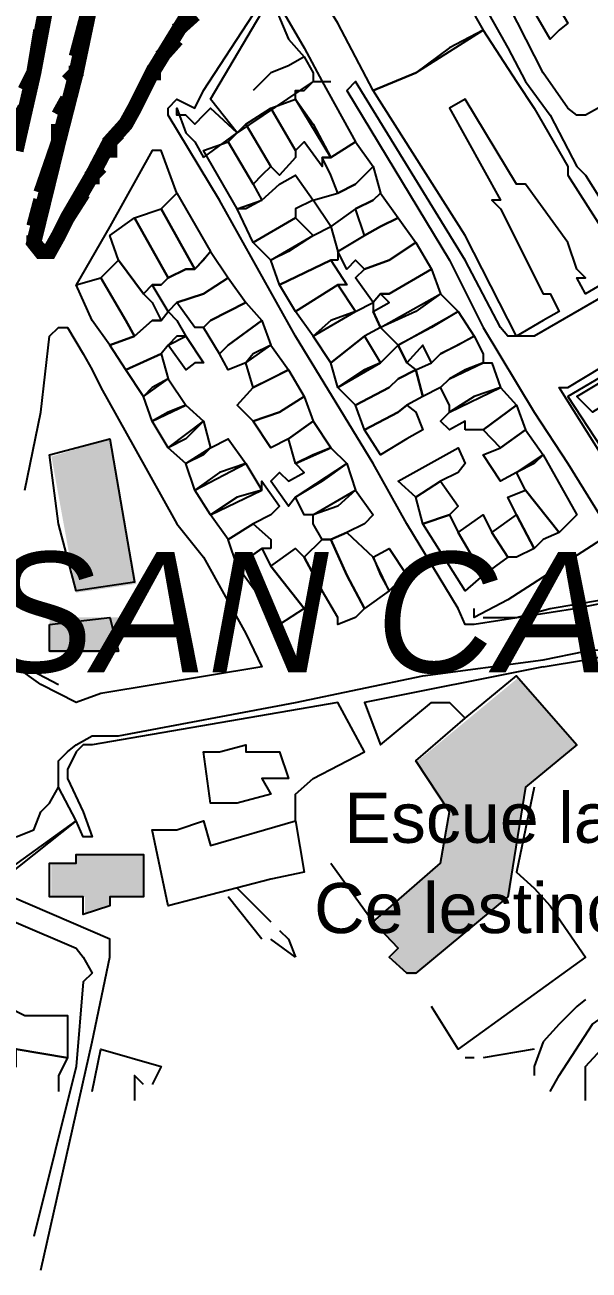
# Model space of a CAD drawing. Header units: millimetres. Extents: x -3588 to 75209, y -3737 to 38254.
# Drawn here: x 3750.2 to 3840.2, y 19997 to 20195.7 of the extents above; entities that cross this region are included whole.
import ezdxf

# ---------------------------------------------------------------- set-up
doc = ezdxf.new("R2010")
doc.units = ezdxf.units.MM
for name, color, linetype in [('H', 250, 'Continuous'), ('P', 253, 'Continuous'), ('T', 7, 'Continuous')]:
    doc.layers.add(name, color=color, linetype=linetype)

msp = doc.modelspace()

# ---------------------------------------------------------------- hatches: boundary and pattern name
at = {"layer": 'H', "linetype": 'Continuous'}
for points in [[(3758.381, 20105.076), (3754.428, 20126.809), (3763.742, 20129.626), (3767.983, 20106.484), (3758.381, 20105.076), (3758.381, 20105.076)], [(3754.14, 20095.474), (3765.151, 20095.474), (3765.151, 20101.123), (3754.14, 20101.123), (3754.14, 20095.474)], [(3812.586, 20044.102), (3811.161, 20044.102), (3808.633, 20046.919), (3809.753, 20048.327), (3805.8, 20052.28), (3816.539, 20061.882), (3817.947, 20070.076), (3812.586, 20077.966), (3820.763, 20084.751), (3828.957, 20091.521), (3838.272, 20080.798), (3830.078, 20074.013), (3827.533, 20056.521), (3812.586, 20044.102), (3812.586, 20044.102)], [(3759.789, 20053.688), (3759.789, 20056.521), (3754.428, 20056.521), (3754.428, 20061.882), (3758.381, 20061.882), (3758.381, 20063.29), (3763.742, 20063.29), (3769.104, 20063.29), (3769.104, 20056.521), (3763.742, 20056.521), (3763.742, 20055.112), (3759.789, 20053.688), (3759.789, 20053.688)]]:
    msp.add_hatch(color=256, dxfattribs=at).paths.add_polyline_path(points)

# ---------------------------------------------------------------- linework, layer by layer
at = {"layer": 'P'}
for points in [[(3827.261, 20259.768), (3824.716, 20258.36), (3820.475, 20254.407), (3815.114, 20249.045), (3808.345, 20242.26), (3804.392, 20238.035), (3800.151, 20232.674), (3794.789, 20227.296), (3788.02, 20216.286), (3781.25, 20205.563), (3770.512, 20188.071), (3767.695, 20182.422), (3760.926, 20171.699)], [(3817.947, 20192.024), (3812.586, 20188.071), (3805.8, 20185.239), (3800.151, 20195.961), (3793.381, 20206.972), (3811.161, 20216.286), (3823.308, 20194.841), (3817.947, 20192.024)], [(3861.125, 20195.961), (3861.125, 20194.841), (3861.125, 20193.433), (3851.811, 20188.071), (3839.68, 20181.286), (3838.272, 20181.286), (3836.863, 20182.422), (3832.91, 20188.071), (3824.716, 20204.155)], [(3835.439, 20194.841), (3834.031, 20193.433), (3828.669, 20202.747), (3830.078, 20204.155), (3831.486, 20201.61), (3832.91, 20202.747), (3836.863, 20195.961), (3835.439, 20194.841)], [(3748.779, 20175.636), (3751.611, 20188.071), (3754.14, 20201.61)], [(3789.428, 20201.61), (3790.837, 20198.794), (3794.789, 20192.024), (3797.622, 20186.647), (3799.03, 20186.647)], [(3821.9, 20201.61), (3827.261, 20192.024), (3830.078, 20186.647), (3834.031, 20181.286), (3838.272, 20173.108), (3839.68, 20171.699), (3846.449, 20160.961)], [(3755.564, 20162.097), (3754.14, 20159.553), (3752.732, 20159.553), (3751.611, 20160.961), (3755.564, 20177.061), (3758.381, 20188.071), (3760.926, 20200.202)], [(3794.789, 20190.6), (3796.214, 20188.071), (3796.214, 20186.647), (3784.067, 20178.469), (3779.826, 20183.83), (3789.428, 20200.202), (3792.261, 20193.433), (3794.789, 20190.6)], [(3845.041, 20103.94), (3838.272, 20102.531), (3821.9, 20099.987), (3820.475, 20099.987), (3819.355, 20102.531), (3811.161, 20116.087), (3805.8, 20125.673), (3793.381, 20145.998), (3781.25, 20167.747), (3773.056, 20181.286), (3773.056, 20182.422), (3774.465, 20183.83), (3777.297, 20182.422), (3778.706, 20185.239), (3786.612, 20197.385)], [(3828.669, 20186.647), (3831.486, 20182.422), (3836.863, 20173.108), (3836.863, 20171.699), (3846.449, 20156.736), (3839.68, 20152.783), (3838.272, 20155.312), (3839.68, 20155.312), (3838.272, 20156.736), (3836.863, 20160.961), (3830.078, 20170.275), (3828.669, 20170.275), (3820.475, 20183.83), (3817.947, 20182.422), (3826.125, 20167.747), (3824.716, 20167.747), (3826.125, 20166.322), (3832.91, 20152.783), (3834.031, 20152.783), (3835.439, 20149.95), (3832.91, 20148.542), (3828.669, 20145.998), (3820.475, 20162.097), (3805.8, 20185.239), (3812.586, 20188.071), (3823.308, 20194.841), (3828.669, 20186.647)], [(3794.789, 20190.6), (3792.261, 20189.192), (3789.428, 20188.071), (3786.612, 20185.239)], [(3794.789, 20185.239), (3796.214, 20186.647), (3797.622, 20186.647), (3802.983, 20177.061), (3799.03, 20174.516), (3793.381, 20183.83), (3793.381, 20185.239), (3794.789, 20185.239)], [(3847.586, 20155.312), (3831.486, 20145.998), (3830.078, 20145.998), (3828.669, 20145.998), (3827.261, 20145.998), (3826.125, 20147.422), (3820.475, 20158.144), (3802.983, 20186.647), (3801.575, 20185.239), (3817.947, 20158.144), (3823.308, 20147.422), (3831.486, 20133.867), (3836.863, 20125.673), (3843.633, 20114.662)], [(3796.214, 20179.877), (3799.03, 20174.516), (3797.622, 20174.516), (3797.622, 20173.108), (3794.789, 20177.061), (3793.381, 20175.636), (3789.428, 20182.422), (3793.381, 20183.83), (3796.214, 20179.877)], [(3778.706, 20174.516), (3784.067, 20178.469), (3779.826, 20182.422), (3778.706, 20181.286), (3777.297, 20179.877), (3775.889, 20181.286), (3774.465, 20181.286), (3774.465, 20182.422), (3775.889, 20178.469), (3777.297, 20177.061), (3778.706, 20174.516)], [(3793.381, 20175.636), (3793.381, 20174.516), (3790.837, 20171.699), (3789.428, 20173.108), (3785.475, 20179.877), (3789.428, 20182.422), (3793.381, 20175.636)], [(3788.02, 20171.699), (3786.612, 20170.275), (3782.659, 20177.061), (3785.475, 20179.877), (3789.428, 20173.108), (3788.02, 20171.699)], [(3785.475, 20166.322), (3784.067, 20166.322), (3778.706, 20175.636), (3782.659, 20177.061), (3786.612, 20170.275), (3788.02, 20167.747), (3785.475, 20166.322)], [(3802.983, 20170.275), (3800.151, 20168.867), (3799.03, 20171.699), (3797.622, 20174.516), (3799.03, 20174.516), (3802.983, 20177.061), (3805.8, 20173.108), (3802.983, 20170.275)], [(3774.465, 20168.867), (3771.936, 20175.636), (3770.512, 20175.636), (3763.742, 20163.506), (3758.381, 20154.191)], [(3802.983, 20166.322), (3799.03, 20163.506), (3796.214, 20167.747), (3800.151, 20168.867), (3802.983, 20170.275), (3805.8, 20173.108), (3806.936, 20168.867), (3805.8, 20167.747), (3802.983, 20166.322)], [(3760.926, 20171.699), (3756.973, 20164.914)], [(3790.837, 20170.275), (3793.381, 20171.699), (3796.214, 20167.747), (3793.381, 20166.322), (3793.381, 20164.914), (3786.612, 20160.961), (3784.067, 20166.322), (3788.02, 20167.747), (3790.837, 20170.275)], [(3778.706, 20158.144), (3777.297, 20156.736), (3771.936, 20166.322), (3774.465, 20168.867), (3779.826, 20159.553), (3778.706, 20158.144)], [(3806.936, 20163.506), (3804.392, 20162.097), (3802.983, 20166.322), (3805.8, 20167.747), (3806.936, 20168.867), (3809.753, 20164.914), (3806.936, 20163.506)], [(3756.973, 20164.914), (3755.564, 20162.097)], [(3771.936, 20154.191), (3770.512, 20154.191), (3769.104, 20152.783), (3765.151, 20158.144), (3763.742, 20162.097), (3767.695, 20164.914), (3773.056, 20155.312), (3771.936, 20154.191)], [(3775.889, 20156.736), (3773.056, 20155.312), (3767.695, 20164.914), (3771.936, 20166.322), (3777.297, 20156.736), (3775.889, 20156.736)], [(3792.261, 20159.553), (3789.428, 20158.144), (3786.612, 20160.961), (3793.381, 20164.914), (3796.214, 20162.097), (3792.261, 20159.553)], [(3808.345, 20158.144), (3804.392, 20156.736), (3802.983, 20158.144), (3801.575, 20156.736), (3800.151, 20159.553), (3804.392, 20162.097), (3806.936, 20163.506), (3809.753, 20164.914), (3812.586, 20160.961), (3808.345, 20158.144)], [(3800.151, 20158.144), (3799.03, 20158.144), (3790.837, 20154.191), (3789.428, 20158.144), (3796.214, 20162.097), (3799.03, 20163.506), (3800.151, 20159.553), (3800.151, 20158.144)], [(3806.936, 20152.783), (3805.8, 20151.375), (3802.983, 20155.312), (3804.392, 20156.736), (3808.345, 20158.144), (3812.586, 20160.961), (3815.114, 20156.736), (3808.345, 20152.783), (3806.936, 20152.783)], [(3771.936, 20154.191), (3773.056, 20155.312), (3775.889, 20156.736), (3777.297, 20156.736), (3779.826, 20159.553), (3782.659, 20155.312), (3778.706, 20152.783), (3774.465, 20151.375), (3773.056, 20149.95), (3770.512, 20154.191), (3771.936, 20154.191)], [(3766.287, 20148.542), (3762.334, 20155.312), (3765.151, 20158.144), (3769.104, 20152.783), (3770.512, 20151.375), (3771.936, 20148.542), (3770.512, 20148.542), (3767.695, 20145.998), (3766.287, 20148.542)], [(3800.151, 20154.191), (3793.381, 20149.95), (3790.837, 20154.191), (3799.03, 20158.144), (3801.575, 20154.191), (3800.151, 20154.191)], [(3760.926, 20148.542), (3758.381, 20154.191), (3762.334, 20155.312), (3766.287, 20148.542), (3767.695, 20145.998), (3763.742, 20144.589), (3760.926, 20148.542)], [(3782.659, 20149.95), (3779.826, 20148.542), (3778.706, 20147.422), (3777.297, 20147.422), (3774.465, 20151.375), (3778.706, 20152.783), (3782.659, 20155.312), (3785.475, 20151.375), (3782.659, 20149.95)], [(3812.586, 20149.95), (3806.936, 20147.422), (3805.8, 20149.95), (3808.345, 20151.375), (3806.936, 20152.783), (3808.345, 20152.783), (3815.114, 20156.736), (3816.539, 20152.783), (3812.586, 20149.95)], [(3799.03, 20148.542), (3796.214, 20145.998), (3793.381, 20149.95), (3800.151, 20154.191), (3802.983, 20149.95), (3799.03, 20148.542)], [(3779.826, 20148.542), (3785.475, 20151.375), (3788.02, 20148.542), (3782.659, 20144.589), (3781.25, 20143.181), (3778.706, 20147.422), (3779.826, 20148.542)], [(3802.983, 20149.95), (3805.8, 20151.375), (3805.8, 20149.95), (3806.936, 20147.422), (3804.392, 20145.998), (3799.03, 20141.773), (3796.214, 20145.998), (3802.983, 20149.95)], [(3815.114, 20147.422), (3809.753, 20144.589), (3806.936, 20147.422), (3816.539, 20152.783), (3819.355, 20149.95), (3815.114, 20147.422)], [(3774.465, 20145.998), (3773.056, 20144.589), (3771.936, 20143.181), (3766.287, 20140.636), (3763.742, 20144.589), (3767.695, 20145.998), (3770.512, 20148.542), (3771.936, 20148.542), (3773.056, 20149.95), (3774.465, 20148.542), (3775.889, 20145.998), (3774.465, 20145.998)], [(3819.355, 20144.589), (3816.539, 20143.181), (3815.114, 20141.773), (3813.706, 20144.589), (3811.161, 20141.773), (3809.753, 20144.589), (3819.355, 20149.95), (3821.9, 20145.998), (3819.355, 20144.589)], [(3750.187, 20121.448), (3752.732, 20133.867), (3754.14, 20145.998), (3755.564, 20147.422), (3756.973, 20147.422), (3759.501, 20143.181), (3760.926, 20140.636)], [(3786.612, 20143.181), (3785.475, 20141.773), (3782.659, 20140.636), (3781.25, 20143.181), (3782.659, 20144.589), (3788.02, 20148.542), (3789.428, 20144.589), (3786.612, 20143.181)], [(3777.297, 20141.773), (3775.889, 20140.636), (3773.056, 20144.589), (3775.889, 20145.998), (3778.706, 20141.773), (3777.297, 20141.773)], [(3804.392, 20140.636), (3800.151, 20137.82), (3799.03, 20141.773), (3804.392, 20145.998), (3806.936, 20141.773), (3804.392, 20140.636)], [(3820.475, 20140.636), (3817.947, 20139.228), (3816.539, 20137.82), (3813.706, 20136.411), (3812.586, 20140.636), (3815.114, 20141.773), (3816.539, 20143.181), (3821.9, 20145.998), (3823.308, 20143.181), (3823.308, 20141.773), (3820.475, 20140.636)], [(3842.224, 20127.097), (3835.439, 20137.82), (3836.863, 20137.82), (3850.402, 20145.998)], [(3854.355, 20145.998), (3853.235, 20145.998), (3836.863, 20136.411), (3842.224, 20128.217), (3847.586, 20118.903), (3854.355, 20106.772), (3855.764, 20106.772), (3865.366, 20107.893), (3866.774, 20106.772)], [(3854.355, 20144.589), (3855.764, 20143.181), (3840.8, 20133.867), (3838.272, 20136.411), (3854.355, 20145.998), (3854.355, 20144.589)], [(3770.512, 20137.82), (3769.104, 20136.411), (3766.287, 20140.636), (3771.936, 20143.181), (3773.056, 20139.228), (3770.512, 20137.82)], [(3789.428, 20139.228), (3786.612, 20137.82), (3785.475, 20141.773), (3789.428, 20144.589), (3792.261, 20140.636), (3789.428, 20139.228)], [(3811.161, 20141.773), (3812.586, 20140.636), (3809.753, 20139.228), (3808.345, 20137.82), (3802.983, 20134.987), (3800.151, 20137.82), (3806.936, 20141.773), (3809.753, 20144.589), (3811.161, 20141.773)], [(3821.9, 20136.411), (3817.947, 20133.867), (3817.947, 20134.987), (3816.539, 20137.82), (3817.947, 20139.228), (3823.308, 20141.773), (3824.716, 20141.773), (3826.125, 20137.82), (3821.9, 20136.411)], [(3760.926, 20140.636), (3762.334, 20137.82), (3767.695, 20128.217), (3774.465, 20116.087), (3778.706, 20110.725), (3785.475, 20098.579), (3788.02, 20093.217), (3762.334, 20088.976), (3758.381, 20087.568), (3755.564, 20088.976), (3752.732, 20090.401), (3748.779, 20093.217)], [(3773.056, 20133.867), (3770.512, 20132.458), (3769.104, 20136.411), (3773.056, 20139.228), (3775.889, 20134.987), (3773.056, 20133.867)], [(3790.837, 20133.867), (3786.612, 20132.458), (3784.067, 20134.987), (3786.612, 20137.82), (3792.261, 20140.636), (3794.789, 20136.411), (3790.837, 20133.867)], [(3813.706, 20136.411), (3811.161, 20134.987), (3809.753, 20133.867), (3804.392, 20131.05), (3802.983, 20134.987), (3808.345, 20137.82), (3809.753, 20139.228), (3812.586, 20140.636), (3813.706, 20136.411)], [(3820.475, 20131.05), (3820.475, 20132.458), (3817.947, 20131.05), (3816.539, 20132.458), (3817.947, 20133.867), (3826.125, 20137.82), (3828.669, 20134.987), (3823.308, 20131.05), (3821.9, 20131.05), (3820.475, 20131.05)], [(3775.889, 20129.626), (3773.056, 20128.217), (3770.512, 20132.458), (3775.889, 20134.987), (3778.706, 20132.458), (3775.889, 20129.626)], [(3790.837, 20133.867), (3794.789, 20136.411), (3796.214, 20132.458), (3792.261, 20129.626), (3789.428, 20128.217), (3786.612, 20132.458), (3790.837, 20133.867)], [(3811.161, 20129.626), (3806.936, 20127.097), (3804.392, 20131.05), (3809.753, 20133.867), (3811.161, 20134.987), (3812.586, 20133.867), (3813.706, 20131.05), (3811.161, 20129.626)], [(3824.716, 20129.626), (3823.308, 20131.05), (3828.669, 20134.987), (3830.078, 20131.05), (3826.125, 20128.217), (3824.716, 20129.626)], [(3778.706, 20127.097), (3775.889, 20125.673), (3773.056, 20128.217), (3778.706, 20132.458), (3779.826, 20128.217), (3778.706, 20127.097)], [(3796.214, 20127.097), (3793.381, 20125.673), (3792.261, 20129.626), (3796.214, 20132.458), (3799.03, 20128.217), (3796.214, 20127.097)], [(3831.486, 20125.673), (3828.669, 20124.264), (3826.125, 20122.856), (3823.308, 20127.097), (3826.125, 20128.217), (3830.078, 20131.05), (3832.91, 20127.097), (3831.486, 20125.673)], [(3755.564, 20116.087), (3754.14, 20127.097), (3763.742, 20129.626), (3767.695, 20106.772), (3758.381, 20105.348), (3755.564, 20116.087)], [(3781.25, 20124.264), (3777.297, 20121.448), (3775.889, 20125.673), (3779.826, 20128.217), (3782.659, 20129.626), (3785.475, 20125.673), (3781.25, 20124.264)], [(3797.622, 20122.856), (3793.381, 20120.312), (3792.261, 20118.903), (3789.428, 20122.856), (3790.837, 20124.264), (3792.261, 20122.856), (3794.789, 20124.264), (3793.381, 20125.673), (3799.03, 20128.217), (3801.575, 20125.673), (3797.622, 20122.856)], [(3819.355, 20124.264), (3816.539, 20122.856), (3812.586, 20120.312), (3809.753, 20122.856), (3819.355, 20128.217), (3820.475, 20125.673), (3819.355, 20124.264)], [(3836.863, 20116.087), (3835.439, 20114.662), (3830.078, 20121.448), (3828.669, 20124.264), (3832.91, 20127.097), (3838.272, 20117.495), (3836.863, 20116.087)], [(3784.067, 20120.312), (3779.826, 20117.495), (3777.297, 20121.448), (3785.475, 20125.673), (3788.02, 20121.448), (3784.067, 20120.312)], [(3800.151, 20118.903), (3796.214, 20117.495), (3794.789, 20117.495), (3793.381, 20120.312), (3801.575, 20125.673), (3802.983, 20121.448), (3800.151, 20118.903)], [(3789.428, 20117.495), (3786.612, 20116.087), (3782.659, 20113.542), (3779.826, 20117.495), (3788.02, 20121.448), (3788.02, 20122.856), (3790.837, 20118.903), (3789.428, 20117.495)], [(3804.392, 20116.087), (3801.575, 20114.662), (3799.03, 20113.542), (3797.622, 20113.542), (3796.214, 20116.087), (3796.214, 20117.495), (3802.983, 20121.448), (3805.8, 20117.495), (3804.392, 20116.087)], [(3817.947, 20117.495), (3813.706, 20116.087), (3812.586, 20120.312), (3816.539, 20122.856), (3819.355, 20118.903), (3817.947, 20117.495)], [(3832.91, 20113.542), (3831.486, 20112.134), (3828.669, 20117.495), (3827.261, 20120.312), (3830.078, 20121.448), (3835.439, 20114.662), (3832.91, 20113.542)], [(3819.355, 20114.662), (3823.308, 20107.893), (3820.475, 20105.348), (3813.706, 20116.087), (3817.947, 20117.495), (3819.355, 20114.662)], [(3824.716, 20114.662), (3827.261, 20110.725), (3823.308, 20107.893), (3819.355, 20114.662), (3823.308, 20117.495), (3824.716, 20114.662)], [(3828.669, 20110.725), (3827.261, 20110.725), (3824.716, 20114.662), (3828.669, 20117.495), (3831.486, 20112.134), (3828.669, 20110.725)], [(3789.428, 20112.134), (3788.02, 20112.134), (3784.067, 20109.301), (3782.659, 20113.542), (3786.612, 20116.087), (3789.428, 20113.542), (3789.428, 20112.134)], [(3802.983, 20101.123), (3800.151, 20099.987), (3800.151, 20101.123), (3797.622, 20105.348), (3794.789, 20110.725), (3797.622, 20113.542), (3799.03, 20113.542), (3801.575, 20107.893), (3804.392, 20102.531), (3802.983, 20101.123)], [(3806.936, 20107.893), (3808.345, 20105.348), (3804.392, 20102.531), (3801.575, 20107.893), (3799.03, 20113.542), (3801.575, 20114.662), (3805.8, 20110.725), (3806.936, 20107.893)], [(3823.308, 20101.123), (3828.669, 20101.123), (3834.031, 20102.531), (3842.224, 20103.94), (3845.041, 20105.348), (3846.449, 20106.772), (3846.449, 20107.893), (3845.041, 20107.893), (3842.224, 20113.542), (3827.261, 20103.94), (3821.9, 20101.123), (3821.9, 20102.531)], [(3789.428, 20109.301), (3794.789, 20102.531), (3790.837, 20099.987), (3784.067, 20109.301), (3788.02, 20112.134), (3789.428, 20109.301)], [(3794.789, 20110.725), (3797.622, 20105.348), (3794.789, 20102.531), (3789.428, 20109.301), (3793.381, 20112.134), (3794.789, 20110.725)], [(3809.753, 20106.772), (3808.345, 20105.348), (3805.8, 20110.725), (3808.345, 20112.134), (3811.161, 20107.893), (3809.753, 20106.772)], [(3754.14, 20099.987), (3763.742, 20101.123), (3765.151, 20095.762), (3754.14, 20095.762), (3754.14, 20099.987), (3754.14, 20099.987)], [(3748.779, 20066.123), (3751.611, 20067.243), (3752.732, 20070.076), (3754.14, 20071.484), (3755.564, 20074.013), (3755.564, 20076.845), (3755.564, 20078.254), (3756.973, 20079.662), (3758.381, 20080.798), (3760.926, 20082.207), (3765.151, 20082.207), (3793.381, 20087.568), (3813.706, 20091.809), (3832.91, 20094.338), (3839.68, 20095.762), (3853.235, 20097.17), (3854.355, 20098.579)], [(3832.91, 20093.217), (3839.68, 20094.338), (3854.355, 20097.17), (3863.958, 20098.579)], [(3747.37, 20095.762), (3750.187, 20093.217), (3755.564, 20090.401)], [(3832.91, 20093.217), (3804.392, 20087.568), (3806.936, 20080.798), (3815.114, 20087.568), (3817.947, 20087.568), (3820.475, 20085.023)], [(3812.586, 20044.374), (3811.161, 20044.374), (3808.345, 20046.919), (3809.753, 20048.327), (3805.8, 20052.568), (3816.539, 20061.882), (3817.947, 20070.076), (3812.586, 20078.254), (3820.475, 20085.023), (3828.669, 20091.809), (3838.272, 20080.798), (3830.078, 20074.013), (3827.261, 20056.521), (3812.586, 20044.374), (3812.586, 20044.374)], [(3793.381, 20068.652), (3793.381, 20072.893), (3796.214, 20075.437), (3804.392, 20079.662), (3800.151, 20087.568), (3760.926, 20080.798), (3759.501, 20080.798), (3758.381, 20079.662), (3756.973, 20076.845), (3756.973, 20075.437), (3759.501, 20070.076), (3760.926, 20066.123), (3759.501, 20066.123), (3758.381, 20068.652)], [(3784.067, 20071.484), (3779.826, 20071.484), (3778.706, 20079.662), (3781.25, 20079.662), (3785.475, 20080.798), (3785.475, 20079.662), (3790.837, 20079.662), (3792.261, 20075.437), (3788.02, 20075.437), (3789.428, 20072.893), (3784.067, 20071.484)], [(3743.418, 20057.929), (3758.381, 20068.652), (3755.564, 20074.013)], [(3831.486, 20074.013), (3828.669, 20060.474), (3831.486, 20057.929), (3834.031, 20055.112), (3839.68, 20046.919), (3819.355, 20032.243), (3815.114, 20039.013)], [(3758.381, 20068.652), (3744.826, 20057.929)], [(3774.465, 20067.243), (3778.706, 20068.652), (3779.826, 20064.699), (3793.381, 20068.652), (3794.789, 20060.474), (3789.428, 20059.337), (3773.056, 20055.112), (3770.512, 20067.243), (3774.465, 20067.243)], [(3759.501, 20053.688), (3759.501, 20056.521), (3754.14, 20056.521), (3754.14, 20061.882), (3758.381, 20061.882), (3758.381, 20063.29), (3763.742, 20063.29), (3769.104, 20063.29), (3769.104, 20056.521), (3763.742, 20056.521), (3763.742, 20055.112), (3759.501, 20053.688), (3759.501, 20053.688)], [(3799.03, 20061.882), (3805.8, 20052.568)], [(3752.732, 19996.955), (3760.926, 20033.363), (3763.742, 20046.919), (3763.742, 20048.327), (3763.742, 20049.751), (3744.826, 20057.929)], [(3784.067, 20057.929), (3789.428, 20052.568)], [(3728.454, 20011.918), (3736.648, 20051.16), (3738.056, 20055.112), (3738.056, 20056.521), (3739.177, 20056.521), (3758.381, 20048.327), (3759.501, 20046.919), (3760.926, 20044.374), (3759.501, 20042.966), (3758.381, 20029.426), (3751.611, 20002.316)], [(3788.02, 20049.751), (3782.659, 20056.521)], [(3793.381, 20046.919), (3789.428, 20049.751)], [(3790.837, 20051.16), (3792.261, 20049.751), (3793.381, 20046.919)], [(3834.031, 20025.474), (3835.439, 20028.002), (3840.8, 20036.196), (3850.402, 20042.966), (3858.596, 20049.751), (3862.549, 20045.798)], [(3839.68, 20024.049), (3839.68, 20029.426), (3842.224, 20032.243), (3848.994, 20037.604), (3853.235, 20037.604), (3858.596, 20041.557), (3862.549, 20045.798)], [(3839.68, 20040.149), (3838.272, 20039.013), (3835.439, 20036.196), (3832.91, 20033.363)], [(3756.973, 20033.363), (3756.973, 20030.835), (3748.779, 20032.243), (3745.962, 20033.363), (3747.37, 20034.788), (3747.37, 20036.196), (3747.37, 20039.013), (3750.187, 20037.604), (3756.973, 20037.604), (3756.973, 20033.363)], [(3744.826, 20026.594), (3745.962, 20029.426), (3748.779, 20029.426), (3748.779, 20032.243), (3756.973, 20030.835), (3755.564, 20028.002)], [(3760.926, 20025.474), (3762.334, 20032.243), (3771.936, 20029.426), (3770.512, 20026.594)], [(3831.486, 20032.243), (3823.308, 20030.835)], [(3832.91, 20033.363), (3831.486, 20029.426), (3831.486, 20028.002)], [(3821.9, 20030.835), (3820.475, 20030.835)], [(3755.564, 20028.002), (3755.564, 20025.474)], [(3769.104, 20026.594), (3767.695, 20028.002), (3767.695, 20024.049)]]:
    msp.add_lwpolyline(points, dxfattribs=at)
for points, const_width in [([(3760.926, 20200.202), (3758.381, 20188.071), (3755.564, 20177.061), (3751.611, 20160.961), (3752.732, 20159.553), (3754.14, 20159.553), (3755.564, 20162.097), (3756.973, 20164.914), (3760.926, 20171.699), (3763.742, 20177.061), (3766.287, 20179.877), (3767.695, 20182.422), (3770.512, 20188.071), (3781.25, 20205.563)], 2.417), ([(3760.926, 20200.202), (3758.381, 20188.071), (3755.564, 20177.061), (3751.611, 20160.961), (3752.732, 20159.553), (3754.14, 20159.553), (3755.564, 20162.097), (3756.973, 20164.914), (3760.926, 20171.699), (3763.742, 20177.061), (3766.287, 20179.877), (3767.695, 20182.422), (3770.512, 20188.071), (3781.25, 20205.563)], 1.2), ([(3748.779, 20175.636), (3751.611, 20188.071), (3754.14, 20201.61)], 2.417), ([(3760.926, 20201.61), (3760.926, 20200.202), (3758.381, 20190.6)], 2.417), ([(3748.779, 20175.636), (3751.611, 20188.071), (3754.14, 20201.61)], 1.2), ([(3774.465, 20194.841), (3777.297, 20197.385)], 2.417), ([(3750.187, 20185.239), (3751.611, 20188.071), (3752.732, 20194.841)], 2.417), ([(3771.936, 20190.6), (3774.465, 20193.433)], 2.417), ([(3758.381, 20189.192), (3758.381, 20188.071), (3756.973, 20186.647)], 2.417), ([(3766.287, 20179.877), (3767.695, 20182.422), (3770.512, 20188.071), (3771.936, 20188.071)], 2.417), ([(3756.973, 20183.83), (3755.564, 20181.286)], 2.417), ([(3748.779, 20179.877), (3750.187, 20182.422)], 2.417), ([(3755.564, 20179.877), (3755.564, 20177.061), (3752.732, 20168.867)], 2.417), ([(3763.742, 20174.516), (3763.742, 20177.061), (3765.151, 20178.469)], 2.417), ([(3760.926, 20170.275), (3760.926, 20171.699), (3762.334, 20173.108)], 2.417), ([(3752.732, 20167.747), (3751.611, 20163.506)], 2.417), ([(3754.14, 20159.553), (3755.564, 20162.097), (3756.973, 20164.914), (3759.501, 20168.867)], 2.417), ([(3751.611, 20162.097), (3751.611, 20160.961), (3752.732, 20159.553)], 2.417)]:
    msp.add_lwpolyline(points, dxfattribs=dict(at, const_width=const_width))

# ---------------------------------------------------------------- texts
at = {"layer": 'T', "attachment_point": 1}
for s, insert, char_height in [('{\\fArial|b0|i1|c0|p18;SAN CAYETANO}', (3743.53, 20111.558), 19.20446), ('{\\fArial|b0|i0|c0|p18;Escue la Jo sé}', (3801.143, 20073.149), 8.00186), ('{\\fArial|b0|i0|c0|p18;Ce lestino  Mutis}', (3796.342, 20058.745), 8.00186)]:
    msp.add_mtext(s, dxfattribs=dict(at, insert=insert, char_height=char_height))

doc.saveas('drawing.dxf')
